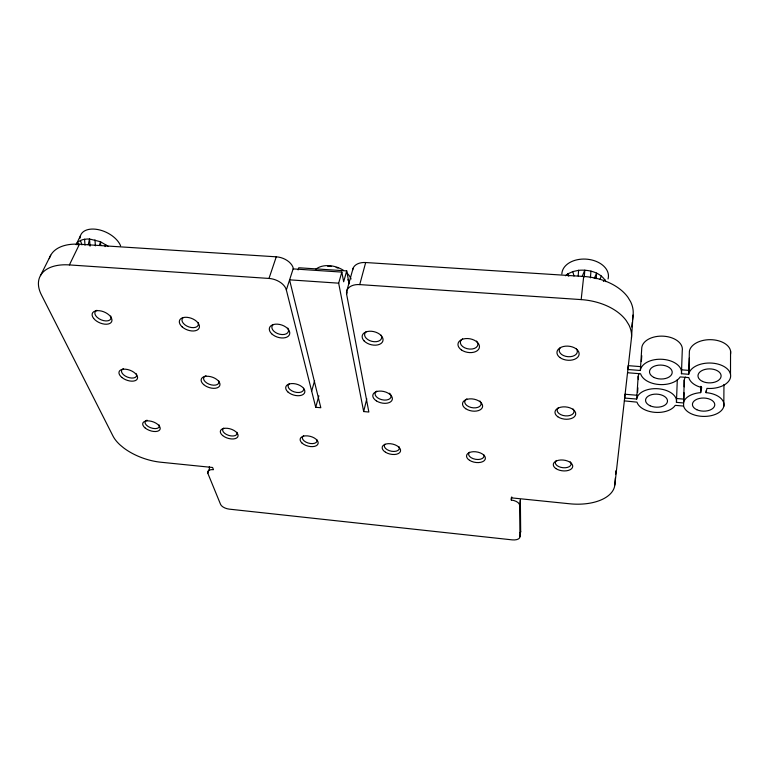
<?xml version="1.0" encoding="UTF-8"?>
<svg xmlns="http://www.w3.org/2000/svg" width="769" height="769" viewBox="0 0 769 769"><rect width="100%" height="100%" fill="white"/><g stroke="black" fill="none" stroke-linecap="round" stroke-linejoin="round"><path stroke-width="1.15" d="M730.502 374.234L730.55 350.875M723.812 406.32L723.956 384.452M624.351 400.88L636.982 402.149A19.975 11.871 2.7 0 0 654.804 412.338A19.975 11.871 2.7 0 0 675.24 405.359L683.583 406.061A20.33 11.929 1.1 0 0 704.952 416.404A20.33 11.929 1.1 0 0 723.994 405.042A20.33 11.929 1.1 0 0 706.048 392.651L706.086 390.71M636.943 395.247L624.947 394.247L624.668 398.054L636.694 399.053A19.975 11.871 2.7 0 1 658.379 388.768A19.975 11.871 2.7 0 1 676.441 402.37L683.458 402.956A20.33 11.929 1.1 0 1 700.674 392.632L700.809 386.355M640.587 366.621L628.177 365.65L627.898 369.505L640.337 370.485A20.657 12.679 2 0 1 662.82 359.334A20.657 12.679 2 0 1 681.449 373.724L688.697 374.292L689.399 351.164A20.715 12.852 -0.3 0 1 712.575 339.763A20.715 12.852 -0.3 0 1 730.512 354.24M688.995 371.302L689.399 358.104M683.785 399.842L684.016 392.738M684.218 386.817L684.208 380.136A20.023 12.054 0.6 0 1 685.439 377.089M684.208 380.136L683.583 406.061M681.449 373.724L682.257 350.626A20.33 12.794 1.5 0 0 663.935 336.216A20.33 12.794 1.5 0 0 641.788 347.598L640.337 370.485M676.441 402.37L677.306 379.588M641.384 361.603L641.759 355.672M636.694 399.053L638.155 376.464A19.667 11.996 2.2 0 1 639.202 373.426M637.597 392.478L637.895 387.787M209.428 466.514A7.844 3.922 17.2 0 0 209.543 468.119L207.822 473.271L220.578 504.406A7.536 3.605 16.4 0 0 229.287 509.145L512.183 539.867A7.921 3.97 8.7 0 0 519.969 536.724L519.623 505.3A8.267 4.326 8.6 0 0 511.318 500.061L511.27 497.841L569.742 503.782A43.718 23.714 6.6 0 0 614.806 485.085L631.445 338.206L633.079 315.079A51.129 33.874 4.5 0 0 630.561 301.64L627.956 297.324A51.129 33.874 4.5 0 0 583.69 276.465L365.679 262.527A15.169 10.17 15.5 0 0 352.606 270.188M614.806 485.085L615.344 477.943M615.613 474.367L615.882 470.791M578.182 275.946L578.615 270.313C588.612 269.39 600.829 272.207 605.924 281.665M584.277 276.907L584.815 270.14L582.133 276.561M590.409 277.859L590.957 271.092M596.148 278.734L596.609 273.101L594.235 278.445M631.445 338.206A51.956 33.586 4.9 0 0 628.859 324.854L626.206 320.558A51.956 33.586 4.9 0 0 581.172 299.602L583.69 276.465M631.743 326.969L632.281 322.211M632.551 319.837L633.079 315.079M519.969 536.724L520.671 531.312L520.363 499.754L519.623 505.3M511.318 500.061L511.75 496.937M700.761 388.749L701.165 386.701M700.674 392.632L701.693 387.528A21.051 12.737 0.3 0 1 688.813 377.598L680.181 376.916A20.657 12.679 2 0 1 659.004 384.51A20.657 12.679 2 0 1 640.615 373.782L627.533 372.744M706.048 392.651L706.932 388.374A21.051 12.737 0.3 0 0 730.512 377.358A21.051 12.737 0.3 0 0 712.056 363.112A21.051 12.737 0.3 0 0 688.697 374.292M88.281 244.648L89.531 239.005L100.489 241.726L108.419 246.503M347.261 291.855L346.617 294.162L368.851 412.03L363.67 411.559L366.784 398.803M346.617 294.162A15.409 10.084 15.3 0 1 359.729 284.597L365.679 262.527M347.002 290.221L353.096 268.256M363.67 411.559L338.668 283.175L289.557 279.839L320.817 407.733L315.713 407.272L318.895 395.804M298.093 269.919L298.776 267.766L346.723 270.909L343.656 281.771L341.83 272.101L293.076 268.89M311.666 391.104L314.608 380.703M338.668 283.175L341.83 272.101M105.074 246.618L105.699 244.465M99.489 245.167L100.489 241.726L100.739 245.311M315.713 407.272L286.347 289.971L293.306 268.333A15.053 9.795 19.4 0 0 276.273 256.817L79.447 244.234A48.322 27.867 24.6 0 0 49.312 258.634M286.347 289.971A15.293 9.699 19.2 0 0 268.996 278.445L276.273 256.817M600.031 279.253L601.368 276.013M207.822 473.271A7.873 3.903 17.1 0 1 213.484 469.676L212.6 467.485L160.808 462.227A40.853 20.436 19.2 0 1 123.665 447.914L120.204 445.049A40.853 20.436 19.2 0 1 112.966 436.004L41.391 294.825A49.043 27.549 24.2 0 1 69.393 264.921L79.447 244.234M76.112 244.667L80.437 235.814M40.43 275.677L50.725 255.221M76.208 244.648C78.486 239.736 84.686 238.871 89.531 239.005L90.05 246.176M603.386 281.406L604.895 279.637M565.475 275.754L567.791 273.879L572.809 271.592L578.615 270.313M69.393 264.921L268.996 278.445M359.729 284.597L581.172 299.602M681.584 369.822L688.822 370.389M676.595 398.525L683.583 399.101M569.05 275.811L567.791 273.879L568.32 276.119M78.573 244.552L77.371 242.658L78.025 244.888M80.409 240.457L81.947 244.878M572.809 271.592L573.991 276.061M346.723 270.909L349.097 283.828M638.155 376.464L638.424 379.588M84.561 239.207L85.003 245.176M94.972 239.861L95.394 245.849M80.053 238.15A22.099 13.188 25.6 0 1 97.874 229.556A22.099 13.188 25.6 0 1 120.589 245.792M520.671 531.312A7.901 3.989 8.6 0 1 520.084 532.792M315.848 269.265A20.167 13.256 16.9 0 1 343.474 270.342M346.809 272.937A20.167 13.256 16.9 0 1 351.077 278.984M347.79 279.791A23.157 15.101 16.9 0 1 349.28 281.483M327.642 266.276A17.264 11.372 17 0 1 331.391 266.42M336.149 267.449A17.264 11.372 17 0 1 337.995 268.112M483.691 454.623A7.796 4.335 9.6 0 1 475.578 459.314A7.796 4.335 9.6 0 1 469.465 452.22M236.967 432.313A7.507 3.97 17.5 0 1 228.614 435.379A7.507 3.97 17.5 0 1 223.731 428.073M381.126 335.207A8.709 5.47 14.2 0 1 371.869 341.34A8.709 5.47 14.2 0 1 366.428 331.564M198.181 322.682A8.594 5.037 20.9 0 1 189.011 326.969A8.594 5.037 20.9 0 1 183.099 317.684M479.914 400.976A8.296 4.922 9.7 0 1 477.905 407.349A8.296 4.922 9.7 0 1 466.87 405.523A8.296 4.922 9.7 0 1 466.879 398.813M303.64 388.249A8.055 4.633 16.3 0 1 294.162 391.863A8.055 4.633 16.3 0 1 289.48 383.606M136.382 373.811A7.998 4.278 21.1 0 1 127.346 377.07A7.998 4.278 21.1 0 1 123.511 368.62M398.89 446.587A7.652 4.23 12.5 0 1 391.584 451.268A7.652 4.23 12.5 0 1 384.952 444.213M287.798 328.103A8.622 5.268 17.9 0 1 279.541 334.198A8.622 5.268 17.9 0 1 273.303 324.508M218.79 380.924A8.007 4.46 18.9 0 1 209.053 384.183A8.007 4.46 18.9 0 1 205.957 375.685M389.585 393.209A8.151 4.787 13.2 0 1 388.335 399.553A8.151 4.787 13.2 0 1 377.531 397.765A8.151 4.787 13.2 0 1 376.839 391.094M476.559 341.09A8.863 5.643 10 0 1 474.444 348.424A8.863 5.643 10 0 1 462.64 346.521A8.863 5.643 10 0 1 462.611 338.841M110.688 316.001A8.603 4.806 23.3 0 1 101.239 319.875A8.603 4.806 23.3 0 1 96.884 310.292M570.223 461.756A7.978 4.422 6.7 0 1 563.043 467.725A7.978 4.422 6.7 0 1 556.439 460.448M159.096 424.911A7.479 3.816 19.5 0 1 150.436 427.66A7.479 3.816 19.5 0 1 147.033 420.162M561.86 273.918A23.33 16.043 3.9 0 1 587.622 259.259A23.33 16.043 3.9 0 1 608.048 278.964M317.011 439.926A7.565 4.105 15.1 0 1 308.004 442.982A7.565 4.105 15.1 0 1 303.717 435.639M573.059 408.973A8.507 5.037 6.2 0 1 565.378 415.875A8.507 5.037 6.2 0 1 558.352 407.714M576.298 348.665A9.103 5.777 5.6 0 1 568.031 356.701A9.103 5.777 5.6 0 1 560.534 347.463M469.484 460.285A9.536 5.296 9.6 0 0 485.143 459.449A9.536 5.296 9.6 0 0 473.233 451.711A9.536 5.296 9.6 0 0 469.484 460.285M222.626 435.523A9.19 4.835 17.4 0 0 237.669 437.013A9.19 4.835 17.4 0 0 227.336 428.304A9.19 4.835 17.4 0 0 222.626 435.523M364.131 340.927A10.66 6.681 14.2 0 0 382.164 342.397A10.66 6.681 14.2 0 0 371.494 331.266A10.66 6.681 14.2 0 0 364.131 340.927M182.128 326.854A10.526 6.152 20.9 0 0 199.065 328.238A10.526 6.152 20.9 0 0 186.973 317.318A10.526 6.152 20.9 0 0 182.128 326.854M465.687 408.685A10.151 6.017 9.8 0 0 482.365 407.474A10.151 6.017 9.8 0 0 469.657 398.88A10.151 6.017 9.8 0 0 465.687 408.685M287.866 391.911A9.862 5.652 16.3 0 0 304.264 393.401A9.862 5.652 16.3 0 0 293.729 383.616A9.862 5.652 16.3 0 0 287.866 391.911M121.838 377.435A9.786 5.22 21.1 0 0 137.324 378.848A9.786 5.22 21.1 0 0 125.607 369.207A9.786 5.22 21.1 0 0 121.838 377.435M385.48 452.22A9.372 5.162 12.5 0 0 400.457 451.345A9.372 5.162 12.5 0 0 388.182 443.675A9.372 5.162 12.5 0 0 385.48 452.22M271.688 333.784A10.564 6.431 17.9 0 0 289.163 335.207A10.564 6.431 17.9 0 0 277.763 324.182A10.564 6.431 17.9 0 0 271.688 333.784M203.641 384.567A9.805 5.441 18.9 0 0 219.569 386.019A9.805 5.441 18.9 0 0 208.428 376.31A9.805 5.441 18.9 0 0 203.641 384.567M376.368 400.87A9.978 5.844 13.2 0 0 392.257 399.64A9.978 5.844 13.2 0 0 379.136 391.123A9.978 5.844 13.2 0 0 376.368 400.87M461.371 349.895A10.853 6.892 10 0 0 479.193 348.232A10.853 6.892 10 0 0 465.572 338.6A10.853 6.892 10 0 0 461.371 349.895M93.645 318.433A10.526 5.873 23.2 0 0 110.851 322.759A10.526 5.873 23.2 0 0 101.556 311.099A10.526 5.873 23.2 0 0 93.645 318.433M555.92 468.59A9.766 5.402 6.7 0 0 572.309 467.783A9.766 5.402 6.7 0 0 560.793 459.987A9.766 5.402 6.7 0 0 555.92 468.59M145.303 428.112A9.161 4.662 19.4 0 0 159.942 429.563A9.161 4.662 19.4 0 0 149.099 420.912A9.161 4.662 19.4 0 0 145.303 428.112M559.899 357.537A11.141 7.056 5.6 0 0 578.653 355.903A11.141 7.056 5.6 0 0 565.551 346.165A11.141 7.056 5.6 0 0 559.899 357.537M557.775 416.731A10.41 6.142 6.2 0 0 575.27 415.558A10.41 6.142 6.2 0 0 563.014 406.878A10.41 6.142 6.2 0 0 557.775 416.731M302.111 443.136A9.257 5.008 15.1 0 0 317.578 444.674A9.257 5.008 15.1 0 0 307.783 435.908A9.257 5.008 15.1 0 0 302.111 443.136M702.481 381.405A11.573 7.008 0.3 0 0 721.014 376.829A11.573 7.008 0.3 0 0 705.135 369.389A11.573 7.008 0.3 0 0 702.481 381.405M696.82 409.723A11.179 6.565 1.1 0 0 714.689 405.561A11.179 6.565 1.1 0 0 699.29 398.477A11.179 6.565 1.1 0 0 696.82 409.723M654.227 377.56A11.362 6.969 2 0 0 672.154 372.984A11.362 6.969 2 0 0 656.188 365.583A11.362 6.969 2 0 0 654.227 377.56M650.151 405.782A10.987 6.527 2.7 0 0 667.454 401.62A10.987 6.527 2.7 0 0 651.987 394.574A10.987 6.527 2.7 0 0 650.151 405.782"/></g></svg>
